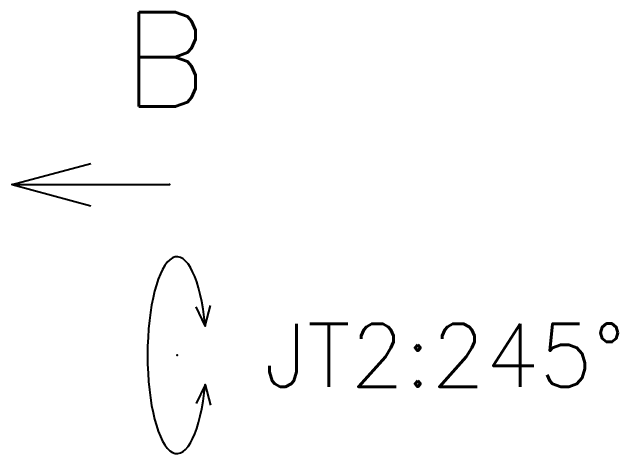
# Model space of a CAD drawing. Header units: millimetres. Extents: x -251 to 242, y -192 to 121.
# Drawn here: x 81.72 to 112.53, y -92.83 to -70.08 of the extents above; entities that cross this region are included whole.
import ezdxf

# ---------------------------------------------------------------- set-up
doc = ezdxf.new("R2010")
doc.units = ezdxf.units.MM
doc.styles.get("Standard").update_dxf_attribs({"font": 'txt', "bigfont": 'EXTFONT'})

# ---------------------------------------------------------------- blocks, each defined once
blk = doc.blocks.new('DTL0003')
at = {"color": 0, "linetype": 'Continuous'}
for q in [(-4, 1.072), (-8, 0), (-4, -1.072)]:
    blk.add_line((0, 0), q, dxfattribs=at)
at = {"color": 0}
for p in [(-8, 0), (0, 0)]:
    blk.add_point(p, dxfattribs=at)
blk = doc.blocks.new('DTL0002')
at = {"color": 0, "linetype": 'Continuous'}
for p, q in [((-15, 14.31), (-25.3, 16.99)), ((15, 14.31), (25.3, 16.99)), ((-15, 14.31), (-24.61, 9.75)), ((15, 14.31), (24.61, 9.75))]:
    blk.add_line(p, q, dxfattribs=at)
for start_param, end_param in [(1.875489, 4.712389), (4.712389, 7.549289)]:
    blk.add_ellipse((0, 0), major_axis=(50, 0), ratio=0.3, start_param=start_param, end_param=end_param, dxfattribs=at)
at = {"color": 0}
for p in [(-15, 14.31), (15, 14.31), (15, 14.31), (0, 0)]:
    blk.add_point(p, dxfattribs=at)

msp = doc.modelspace()

# ---------------------------------------------------------------- block references
at = {"color": 7}
for name, p, xscale, yscale, rotation in [('DTL0003', (81.72, -78.843), 0.9999999850988391, 0.9999999850988391, -180), ('DTL0002', (90.106, -87.511), 0.1, 0.1, -90.00000000000006)]:
    msp.add_blockref(name, p, dxfattribs=dict(at, xscale=xscale, yscale=yscale, rotation=rotation))

# ---------------------------------------------------------------- texts
at = {"color": 7, "attachment_point": 7}
for s, insert, char_height in [('{\\W1;B}', (87.346, -74.881), 4.8), ('{\\W1;JT2:245°}', (94.534, -89.111), 3.2)]:
    msp.add_mtext(s, dxfattribs=dict(at, insert=insert, char_height=char_height))

doc.saveas('drawing.dxf')
